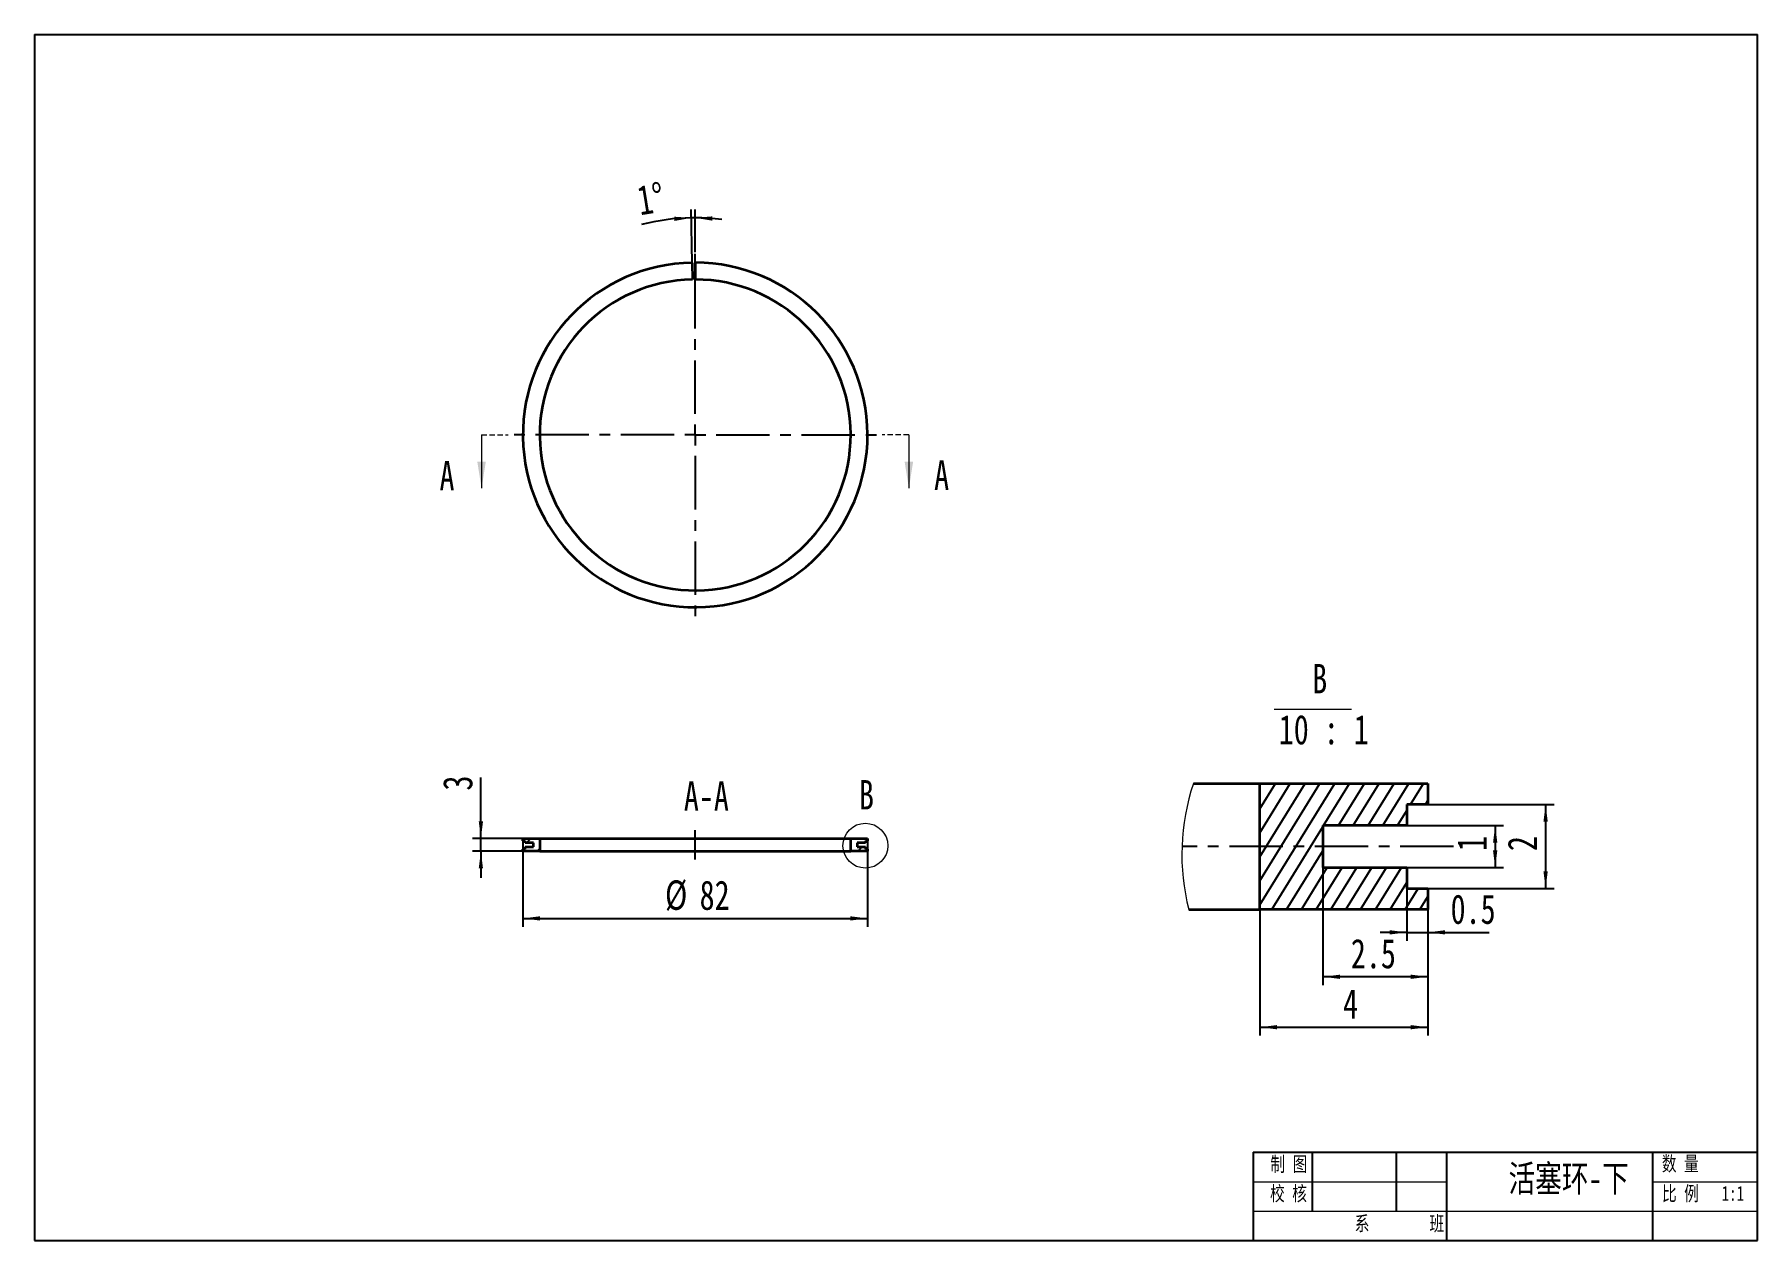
# Model space of a CAD drawing. Header units: millimetres. Extents: x 5 to 415, y 5 to 292.
import ezdxf

# ---------------------------------------------------------------- set-up
doc = ezdxf.new("R2010")
doc.units = ezdxf.units.MM
doc.linetypes.add('CENTERX2', pattern=[20.32, 12.7, -2.54, 2.54, -2.54])
doc.linetypes.add('HIDDEN', pattern=[1.905, 1.27, -0.635])
for name, color, linetype in [('中心线', 6, 'CENTERX2'), ('剖面线', 1, 'Continuous'), ('尺寸', 7, 'Continuous')]:
    doc.layers.add(name, color=color, linetype=linetype)
doc.layers.add('轮廓', color=4, linetype='Continuous', lineweight=35)
doc.styles.add('SLDTEXTSTYLE0', font='HYSWLONGFANGSONG.TTF', dxfattribs={"bigfont": 'bigfont'})
doc.styles.add('SLDTEXTSTYLE1', font='HYSWLONGFANGSONG.TTF')
doc.dimstyles.new('SLDDIMSTYLE0', dxfattribs={"dimtxt": 7, "dimasz": 4.08, "dimexe": 0, "dimexo": 0.0625, "dimgap": 1.75, "dimtad": 2, "dimdec": 4, "dimzin": 12, "dimdsep": 46, "dimtxsty": 'SLDTEXTSTYLE1', "dimsah": 1, "dimcen": 0.09, "dimazin": 3, "dimtfac": 1, "dimtofl": 0, "dimtmove": 0, "dimatfit": 3, "dimfxl": 0, "dimfrac": 2, "dimtolj": 1, "dimtzin": 12, "dimarcsym": 0})
doc.dimstyles.new('SLDDIMSTYLE1', dxfattribs={"dimtxt": 7, "dimasz": 4.08, "dimexe": 0, "dimexo": 0.0625, "dimgap": 1.75, "dimtad": 2, "dimdec": 1, "dimrnd": 1e-09, "dimzin": 12, "dimdsep": 46, "dimtxsty": 'SLDTEXTSTYLE1', "dimsah": 1, "dimcen": 0.09, "dimadec": 0, "dimazin": 3, "dimtfac": 1, "dimtdec": 1, "dimtofl": 0, "dimtmove": 0, "dimatfit": 3, "dimfxl": 0, "dimfrac": 2, "dimtolj": 1, "dimtzin": 12, "dimarcsym": 0})
doc.dimstyles.new('SLDDIMSTYLE2', dxfattribs={"dimtxt": 7, "dimasz": 4.08, "dimexe": 0, "dimexo": 0.0625, "dimgap": 1.75, "dimtad": 2, "dimdec": 1, "dimrnd": 1e-09, "dimzin": 12, "dimdsep": 46, "dimtxsty": 'SLDTEXTSTYLE1', "dimsah": 1, "dimcen": 0.09, "dimadec": 0, "dimazin": 3, "dimtfac": 1, "dimtdec": 1, "dimtmove": 0, "dimatfit": 0, "dimfxl": 0, "dimfrac": 2, "dimtolj": 1, "dimtzin": 12, "dimarcsym": 0})
doc.dimstyles.new('SLDDIMSTYLE3', dxfattribs={"dimtxt": 7, "dimasz": 4.08, "dimexe": 0, "dimexo": 0.0625, "dimgap": 1.75, "dimtad": 2, "dimdec": 1, "dimlfac": 0.1, "dimrnd": 1e-09, "dimzin": 12, "dimdsep": 46, "dimtxsty": 'SLDTEXTSTYLE1', "dimsah": 1, "dimcen": 0.09, "dimadec": 0, "dimazin": 3, "dimtfac": 1, "dimtdec": 1, "dimtofl": 0, "dimtmove": 0, "dimatfit": 3, "dimfxl": 0, "dimfrac": 2, "dimtolj": 1, "dimtzin": 12, "dimarcsym": 0})
doc.dimstyles.new('SLDDIMSTYLE4', dxfattribs={"dimtxt": 7, "dimasz": 4.08, "dimexe": 0, "dimexo": 0.0625, "dimgap": 1.75, "dimtad": 2, "dimdec": 1, "dimlfac": 0.1, "dimrnd": 1e-09, "dimdsep": 46, "dimtxsty": 'SLDTEXTSTYLE1', "dimsah": 1, "dimcen": 0.09, "dimadec": 0, "dimazin": 2, "dimtfac": 1, "dimtdec": 1, "dimtmove": 0, "dimatfit": 0, "dimfxl": 0, "dimfrac": 2, "dimtolj": 1, "dimtzin": 12, "dimarcsym": 0})

# ---------------------------------------------------------------- blocks, each defined once
blk = doc.blocks.new('_D')
at = {"layer": '尺寸'}
for p, q in [((161.51, 237.69), (161.29, 250.35)), ((162.22, 240.2), (162.22, 250.36))]:
    blk.add_line(p, q, dxfattribs=at)
for start, end in [(91, 104.2914), (90, 91), (82.9649, 90)]:
    blk.add_arc((162.22, 196.7), 51.67, start, end, dxfattribs=at)
for points in [[(161.32, 248.36), (157.22, 248.63), (157.28, 247.62)], [(162.22, 248.36), (166.28, 247.69), (166.32, 248.71)]]:
    blk.add_solid(points, dxfattribs=at)
at = {"layer": '尺寸', "insert": (147.98, 255.87), "char_height": 7, "attachment_point": 1, "rotation": 9.2104, "style": 'SLDTEXTSTYLE1'}
blk.add_mtext('1°', dxfattribs=at)
blk = doc.blocks.new('SW_CENTERMARKSYMBOL_0')
at = {"layer": '中心线', "color": 0}
for p, q in [((0, 5), (0, 43.5)), ((-5, 0), (-43.5, 0)), ((0, 0), (-2.5, 0)), ((0, 0), (0, 2.5)), ((0, 0), (0, -2.5)), ((0, 0), (2.5, 0)), ((5, 0), (43.5, 0)), ((0, -5), (0, -43.5))]:
    blk.add_line(p, q, dxfattribs=at)
blk = doc.blocks.new('_D_1')
at = {"layer": '尺寸'}
for p, q in [((121.22, 100.15), (121.22, 79.65)), ((203.22, 100.15), (203.22, 79.65)), ((121.22, 81.65), (203.22, 81.65))]:
    blk.add_line(p, q, dxfattribs=at)
for points in [[(121.22, 81.65), (125.3, 81.15), (125.3, 82.16)], [(203.22, 81.65), (199.14, 82.16), (199.14, 81.15)]]:
    blk.add_solid(points, dxfattribs=at)
at = {"layer": '尺寸', "char_height": 7, "attachment_point": 1, "style": 'SLDTEXTSTYLE1'}
for s, insert in [('%%c', (155.04, 90.71)), ('82', (163.27, 90.68))]:
    blk.add_mtext(s, dxfattribs=dict(at, insert=insert))
blk = doc.blocks.new('_D_2')
at = {"layer": '尺寸'}
for p, q in [((111.22, 100.65), (111.22, 115.16)), ((121.22, 100.65), (109.22, 100.65)), ((111.22, 97.65), (111.22, 100.65)), ((121.22, 97.65), (109.22, 97.65)), ((111.22, 97.65), (111.22, 91.3))]:
    blk.add_line(p, q, dxfattribs=at)
for points in [[(111.22, 100.65), (111.73, 104.73), (110.72, 104.73)], [(111.22, 97.65), (110.72, 93.57), (111.73, 93.57)]]:
    blk.add_solid(points, dxfattribs=at)
at = {"layer": '尺寸', "insert": (102.2, 112.08), "char_height": 7, "attachment_point": 1, "rotation": 90, "style": 'SLDTEXTSTYLE1'}
blk.add_mtext('3', dxfattribs=at)
blk = doc.blocks.new('SW_HATCH_0')
at = {"layer": '剖面线', "color": 0}
for p, q in [((0, 0), (0.19, 0.32)), ((0, -5.71), (3.72, 0.32)), ((0, -11.42), (7.25, 0.32)), ((0, -17.13), (10.77, 0.32)), ((0, -22.84), (14.3, 0.32)), ((0, -28.55), (17.82, 0.32)), ((15.18, -9.68), (21.35, 0.32)), ((18.7, -9.68), (24.87, 0.32)), ((22.23, -9.68), (28.4, 0.32)), ((25.75, -9.68), (31.93, 0.32)), ((29.28, -9.68), (35.45, 0.32)), ((35.89, -4.68), (38.98, 0.32)), ((39.42, -4.68), (40, -3.74)), ((32.8, -9.68), (35, -6.13)), ((2.83, -29.68), (15, -9.97)), ((6.35, -29.68), (15, -15.68)), ((9.88, -29.68), (16.05, -19.68)), ((13.4, -29.68), (19.58, -19.68)), ((16.93, -29.68), (23.1, -19.68)), ((20.46, -29.68), (26.63, -19.68)), ((23.98, -29.68), (30.16, -19.68)), ((27.51, -29.68), (33.68, -19.68)), ((31.03, -29.68), (35, -23.26)), ((34.56, -29.68), (37.65, -24.68)), ((38.08, -29.68), (40, -26.58))]:
    blk.add_line(p, q, dxfattribs=at)
blk = doc.blocks.new('_D_3')
at = {"layer": '尺寸'}
for p, q in [((331.57, 103.76), (354.57, 103.76)), ((352.57, 103.76), (352.57, 93.76)), ((331.57, 93.76), (354.57, 93.76))]:
    blk.add_line(p, q, dxfattribs=at)
for points in [[(352.57, 103.76), (352.06, 99.68), (353.08, 99.68)], [(352.57, 93.76), (353.08, 97.84), (352.06, 97.84)]]:
    blk.add_solid(points, dxfattribs=at)
at = {"layer": '尺寸', "insert": (343.54, 97.68), "char_height": 7, "attachment_point": 1, "rotation": 90, "style": 'SLDTEXTSTYLE1'}
blk.add_mtext('1', dxfattribs=at)
blk = doc.blocks.new('_D_4')
at = {"layer": '尺寸'}
for p, q in [((336.57, 108.76), (366.57, 108.76)), ((364.57, 108.76), (364.57, 88.76)), ((336.57, 88.76), (366.57, 88.76))]:
    blk.add_line(p, q, dxfattribs=at)
for points in [[(364.57, 108.76), (364.06, 104.68), (365.08, 104.68)], [(364.57, 88.76), (365.08, 92.84), (364.06, 92.84)]]:
    blk.add_solid(points, dxfattribs=at)
at = {"layer": '尺寸', "insert": (355.54, 97.68), "char_height": 7, "attachment_point": 1, "rotation": 90, "style": 'SLDTEXTSTYLE1'}
blk.add_mtext('2', dxfattribs=at)
blk = doc.blocks.new('_D_5')
at = {"layer": '尺寸'}
for p, q in [((331.57, 88.76), (331.57, 76.33)), ((336.57, 83.76), (336.57, 76.33)), ((331.57, 78.33), (325.22, 78.33)), ((331.57, 78.33), (336.57, 78.33)), ((336.57, 78.33), (351.17, 78.33))]:
    blk.add_line(p, q, dxfattribs=at)
for points in [[(331.57, 78.33), (327.49, 78.84), (327.49, 77.83)], [(336.57, 78.33), (340.65, 77.83), (340.65, 78.84)]]:
    blk.add_solid(points, dxfattribs=at)
at = {"layer": '尺寸', "insert": (341.96, 87.36), "char_height": 7, "attachment_point": 1, "style": 'SLDTEXTSTYLE1'}
blk.add_mtext('0.5', dxfattribs=at)
blk = doc.blocks.new('_D_6')
at = {"layer": '尺寸'}
for p, q in [((311.57, 93.76), (311.57, 65.76)), ((336.57, 83.76), (336.57, 65.76)), ((336.57, 67.76), (311.57, 67.76))]:
    blk.add_line(p, q, dxfattribs=at)
for points in [[(311.57, 67.76), (315.65, 67.26), (315.65, 68.27)], [(336.57, 67.76), (332.49, 68.27), (332.49, 67.26)]]:
    blk.add_solid(points, dxfattribs=at)
at = {"layer": '尺寸', "insert": (318.23, 76.79), "char_height": 7, "attachment_point": 1, "style": 'SLDTEXTSTYLE1'}
blk.add_mtext('2.5', dxfattribs=at)
blk = doc.blocks.new('_D_7')
at = {"layer": '尺寸'}
for p, q in [((296.57, 83.76), (296.57, 53.76)), ((336.57, 83.76), (336.57, 53.76)), ((296.57, 55.76), (336.57, 55.76))]:
    blk.add_line(p, q, dxfattribs=at)
for points in [[(296.57, 55.76), (300.65, 55.26), (300.65, 56.27)], [(336.57, 55.76), (332.49, 56.27), (332.49, 55.26)]]:
    blk.add_solid(points, dxfattribs=at)
at = {"layer": '尺寸', "insert": (316.36, 64.79), "char_height": 7, "attachment_point": 1, "style": 'SLDTEXTSTYLE1'}
blk.add_mtext('4', dxfattribs=at)
blk = doc.blocks.new('SW_NOTE_0')
at = {"color": 0, "linetype": 'Continuous', "lineweight": 18}
blk.add_line((-7.68, -1.71), (10.74, -1.71), dxfattribs=at)
at = {"color": 0, "linetype": 'Continuous', "lineweight": 18, "char_height": 7, "attachment_point": 2, "style": 'SLDTEXTSTYLE1'}
for s, insert in [('B', (3.17, 9.02)), ('10 : 1', (4.14, -3.11))]:
    blk.add_mtext(s, dxfattribs=dict(at, insert=insert))

msp = doc.modelspace()

# ---------------------------------------------------------------- hatches: boundary and pattern name
at = {"layer": '剖面线'}
h = msp.add_hatch(dxfattribs=at)
h.set_pattern_fill('ANSI31', color=256, style=0)
h.paths.add_polyline_path([(123.72413, 98.65325), (121.72413, 98.65325), (121.72413, 98.15325), (121.22413, 98.15325), (121.22413, 97.65325), (125.22413, 97.65325), (125.22413, 100.65325), (121.22413, 100.65325), (121.22413, 100.15325), (121.72413, 100.15325), (121.72413, 99.65325), (123.72413, 99.65325)], flags=0)
h = msp.add_hatch(dxfattribs=at)
h.set_pattern_fill('ANSI31', color=256, style=0)
h.paths.add_polyline_path([(202.72413, 98.65325), (200.72413, 98.65325), (200.72413, 99.65325), (202.72413, 99.65325), (202.72413, 100.15325), (203.22413, 100.15325), (203.22413, 100.65325), (199.22413, 100.65325), (199.22413, 97.65325), (203.22413, 97.65325), (203.22413, 98.15325), (202.72413, 98.15325)], flags=0)

# ---------------------------------------------------------------- linework, layer by layer
at = {"color": 7, "linetype": 'Continuous', "lineweight": 25}
for p, q in [((5, 292), (5, 5)), ((5, 292), (415, 292)), ((415, 5), (415, 292)), ((294.99999, 26), (415, 26)), ((294.99999, 26), (294.99999, 5)), ((308.99999, 26), (308.99999, 12)), ((328.99999, 26), (328.99999, 12)), ((340.98621, 26), (340.99999, 5)), ((390, 26), (390, 5)), ((340.98622, 12), (340.98622, 5)), ((5, 5), (415, 5))]:
    msp.add_line(p, q, dxfattribs=at)
at = {"color": 7, "linetype": 'HIDDEN', "lineweight": 18}
for p, q in [((111.38413, 196.69689), (117.73413, 196.69689)), ((213.06413, 196.69689), (206.71413, 196.69689))]:
    msp.add_line(p, q, dxfattribs=at)
at = {"color": 7, "linetype": 'Continuous', "lineweight": 18}
for p, q in [((111.38413, 196.69689), (111.38413, 183.99689)), ((213.06413, 196.69689), (213.06413, 183.99689)), ((294.99999, 19), (340.9908, 19)), ((390, 19), (415, 19)), ((294.99999, 12), (415, 12))]:
    msp.add_line(p, q, dxfattribs=at)
msp.add_circle((202.71045, 98.96318), 5.3411, dxfattribs=at)
msp.add_arc((331.43167, 96.86369), 53.41121, 161.5529871, 194.1967434, dxfattribs=at)
for points in [[(111.38413, 183.99689), (112.40013, 190.34689), (110.36813, 190.34689)], [(213.06413, 183.99689), (214.08013, 190.34689), (212.04813, 190.34689)]]:
    msp.add_solid(points, dxfattribs=at)
at = {"layer": '中心线'}
for p, q in [((162.22413, 95.65325), (162.22413, 102.65325)), ((342.65673, 98.76447), (278.05427, 98.76447))]:
    msp.add_line(p, q, dxfattribs=at)
at = {"layer": '轮廓'}
for p, q in [((161.50858, 237.69064), (161.57839, 233.69125)), ((162.22413, 237.69689), (162.22413, 233.69689)), ((280.7649, 113.76447), (296.56829, 113.76447)), ((296.56829, 83.76447), (296.56829, 113.76447)), ((296.56829, 113.76447), (336.5683, 113.76447)), ((336.5683, 113.76447), (336.5683, 108.76447)), ((336.5683, 108.76447), (331.56829, 108.76447)), ((331.56829, 108.76447), (331.56829, 103.76447)), ((331.56829, 103.76447), (311.56828, 103.76447)), ((311.56828, 103.76447), (311.56828, 93.76447)), ((121.22413, 100.15325), (121.22413, 100.65325)), ((121.22413, 100.65325), (125.22413, 100.65325)), ((121.72413, 100.15325), (121.22413, 100.15325)), ((121.72413, 99.65325), (121.72413, 100.15325)), ((123.72413, 99.65325), (121.72413, 99.65325)), ((121.72413, 98.15325), (121.72413, 98.65325)), ((121.72413, 98.65325), (123.72413, 98.65325)), ((123.72413, 98.65325), (123.72413, 99.65325)), ((125.22413, 100.65325), (125.22413, 97.65325)), ((125.22413, 100.65325), (199.22413, 100.65325)), ((199.22413, 97.65325), (199.22413, 100.65325)), ((199.22413, 100.65325), (203.22413, 100.65325)), ((202.72413, 99.65325), (200.72413, 99.65325)), ((200.72413, 99.65325), (200.72413, 98.65325)), ((200.72413, 98.65325), (202.72413, 98.65325)), ((203.22413, 100.15325), (202.72413, 100.15325)), ((202.72413, 100.15325), (202.72413, 99.65325)), ((202.72413, 98.65325), (202.72413, 98.15325)), ((203.22413, 100.65325), (203.22413, 100.15325)), ((121.22413, 97.65325), (121.22413, 98.15325)), ((121.22413, 98.15325), (121.72413, 98.15325)), ((125.22413, 97.65325), (121.22413, 97.65325)), ((125.22413, 97.65325), (199.22413, 97.65325)), ((203.22413, 97.65325), (199.22413, 97.65325)), ((202.72413, 98.15325), (203.22413, 98.15325)), ((203.22413, 98.15325), (203.22413, 97.65325)), ((311.56828, 93.76447), (331.56829, 93.76447)), ((331.56829, 93.76447), (331.56829, 88.76447)), ((331.56829, 88.76447), (336.5683, 88.76447)), ((336.5683, 88.76447), (336.5683, 83.76447)), ((279.65167, 83.76447), (296.56829, 83.76447)), ((336.5683, 83.76447), (296.56829, 83.76447))]:
    msp.add_line(p, q, dxfattribs=at)
for radius in [41, 37]:
    msp.add_arc((162.22413, 196.69689), radius, 91, 90, dxfattribs=at)

# ---------------------------------------------------------------- block references
at = {"color": 7, "linetype": 'Continuous', "lineweight": 18}
msp.add_blockref('SW_NOTE_0', (307.6516, 133.18834), dxfattribs=at)
at = {"layer": '中心线'}
msp.add_blockref('SW_CENTERMARKSYMBOL_0', (162.22413, 196.69689), dxfattribs=at)
at = {"layer": '剖面线'}
msp.add_blockref('SW_HATCH_0', (296.56829, 113.44905), dxfattribs=at)

# ---------------------------------------------------------------- texts
at = {"color": 7, "linetype": 'Continuous', "char_height": 7, "attachment_point": 1, "style": 'SLDTEXTSTYLE1'}
for insert in [(101.37431, 190.4876), (219.07003, 190.62744)]:
    msp.add_mtext('A', dxfattribs=dict(at, insert=insert))
at = {"color": 7, "linetype": 'Continuous', "lineweight": 18}
for s, insert, char_height, attachment_point, style in [('A-A', (164.8783, 114.25928), 7, 2, 'SLDTEXTSTYLE1'), ('B', (201.18111, 114.57616), 7, 1, 'SLDTEXTSTYLE1'), ('制 图', (303.49371, 24.94384), 3.5, 2, 'SLDTEXTSTYLE0'), ('数 量', (396.61795, 25.04864), 3.5, 2, 'SLDTEXTSTYLE0'), ('活塞环-下', (370.06202, 22.94192), 6.35, 2, 'SLDTEXTSTYLE0'), ('校 核', (303.39405, 17.95256), 3.5, 2, 'SLDTEXTSTYLE0'), ('比 例', (396.66292, 17.95256), 3.5, 2, 'SLDTEXTSTYLE0'), ('1:1', (409.12307, 17.96714), 3.5, 2, 'SLDTEXTSTYLE1'), ('系        班', (329.79335, 10.81413), 3.5, 2, 'SLDTEXTSTYLE0')]:
    msp.add_mtext(s, dxfattribs=dict(at, insert=insert, char_height=char_height, attachment_point=attachment_point, style=style))

# ---------------------------------------------------------------- dimensions: what is measured, and where the dimension line sits
at = {"layer": '尺寸'}
dim = msp.add_angular_dim_2l(base=(161.77327, 248.36104), line1=((162.22413, 240.19689), (162.22413, 153.19689)), line2=((161.50858, 237.69064), (161.57839, 233.69125)), dimstyle='SLDDIMSTYLE0', dxfattribs=at)
dim.commit()
dim.dimension.update_dxf_attribs({"geometry": '_D', "text_midpoint": (153.95442, 247.69689), "dimtype": 162})
for base, p1, p2, dimstyle, picture, middle in [((111.22413, 100.65325), (121.22413, 97.65325), (121.22413, 100.65325), 'SLDDIMSTYLE2', '_D_2', (111.22413, 113.62081)), ((364.56829, 88.76447), (336.56829, 108.76447), (336.56829, 88.76447), 'SLDDIMSTYLE3', '_D_4', (364.56829, 99.21731)), ((352.56829, 93.76447), (331.56829, 103.76447), (331.56829, 93.76447), 'SLDDIMSTYLE3', '_D_3', (352.56829, 99.21731))]:
    dim = msp.add_linear_dim(base=base, p1=p1, p2=p2, angle=90, dimstyle=dimstyle, dxfattribs=at)
    dim.commit()
    dim.dimension.update_dxf_attribs({"geometry": picture, "text_midpoint": middle, "dimtype": 160})
dim = msp.add_linear_dim(base=(203.22413, 81.65325), p1=(121.22413, 100.15325), p2=(203.22413, 100.15325), text='%%c<>', dimstyle='SLDDIMSTYLE1', dxfattribs=at)
dim.commit()
dim.dimension.update_dxf_attribs({"geometry": '_D_1', "text_midpoint": (162.22413, 81.65325), "dimtype": 160})
for base, p1, p2, dimstyle, picture, middle in [((311.56829, 67.76447), (336.56829, 83.76447), (311.56829, 93.76447), 'SLDDIMSTYLE3', '_D_6', (322.83519, 67.76447)), ((336.56829, 78.3336), (331.56829, 88.76447), (336.56829, 83.76447), 'SLDDIMSTYLE4', '_D_5', (346.56829, 78.3336)), ((336.56829, 55.76447), (296.56829, 83.76447), (336.56829, 83.76447), 'SLDDIMSTYLE3', '_D_7', (317.89886, 55.76447))]:
    dim = msp.add_linear_dim(base=base, p1=p1, p2=p2, dimstyle=dimstyle, dxfattribs=at)
    dim.commit()
    dim.dimension.update_dxf_attribs({"geometry": picture, "text_midpoint": middle, "dimtype": 160})

doc.saveas('drawing.dxf')
